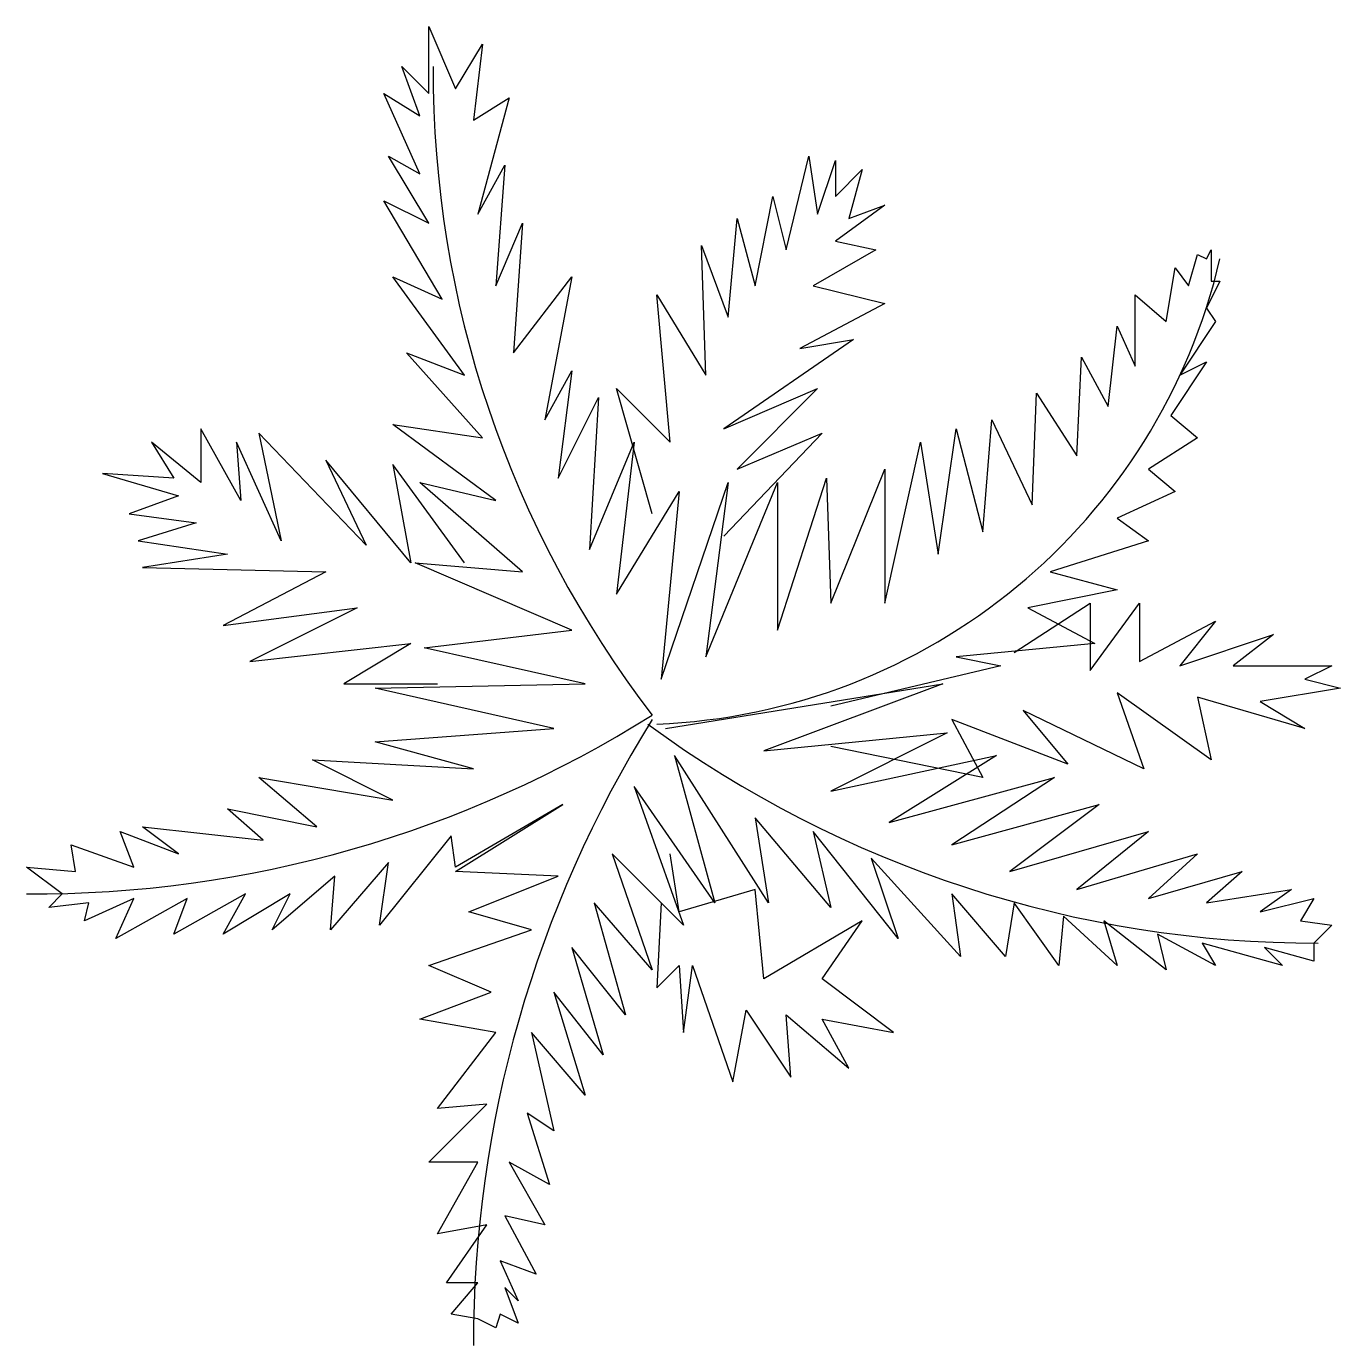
# Model space of a CAD drawing. Extents: x -920 to 1012, y -927 to 1012.
import ezdxf

# ---------------------------------------------------------------- set-up
doc = ezdxf.new("R2010")
doc.units = 0
doc.header["$LTSCALE"] = 1000
doc.header["$MEASUREMENT"] = 0
doc.layers.get('0').update_dxf_attribs({"linetype": 'CONTINUOUS'})

msp = doc.modelspace()

# ---------------------------------------------------------------- linework, layer by layer
for points in [[(19.7, -19.7), (427.1, 46), (164.3, -52.6), (433.7, -26.3), (262.8, -111.7), (506, -59.2), (348.3, -157.7), (591.4, -92), (440.2, -190.6), (657.1, -131.5), (525.7, -230), (729.4, -170.9), (624.2, -256.3), (801.6, -203.8), (729.4, -269.5), (867.4, -230), (814.8, -276), (939.6, -256.3), (893.6, -289.2), (972.5, -269.5), (952.8, -302.3), (998.8, -308.9), (972.5, -335.2), (972.5, -361.5), (900.2, -341.8), (926.5, -368.1), (808.2, -335.2), (827.9, -368.1), (742.5, -322.1), (755.6, -374.6), (663.7, -302.3), (683.4, -368.1), (604.5, -295.8), (597.9, -368.1), (532.2, -276), (519.1, -354.9), (440.2, -262.9), (453.4, -354.9), (322, -210.3), (361.4, -328.6), (236.6, -170.9), (262.8, -282.6), (151.1, -151.2), (170.8, -276), (32.9, -59.2), (92, -276), (-26.3, -105.2), (46, -308.9), (-59.1, -203.8), (0, -374.6), (-85.4, -276), (-39.4, -440.4), (-118.3, -341.8), (-72.3, -499.5), (-144.6, -407.5), (-98.6, -558.7), (-177.4, -466.7), (-144.6, -611.3), (-184, -585), (-151.1, -690.1), (-210.3, -657.3), (-157.7, -749.3), (-216.8, -736.1), (-170.8, -821.6), (-223.4, -801.9), (-197.1, -861), (-216.8, -841.3), (-197.1, -893.9), (-223.4, -880.7), (-230, -900.4), (-256.3, -887.3), (-295.7, -880.7), (-256.3, -834.7), (-302.3, -834.7), (-243.1, -749.3), (-315.4, -762.4), (-256.3, -657.3), (-328.5, -657.3), (-243.1, -571.8), (-315.4, -578.4), (-230, -466.7), (-341.7, -446.9), (-236.6, -407.5), (-328.5, -368.1), (-177.4, -315.5), (-269.4, -289.2), (-138, -236.6), (-289.1, -230), (-131.4, -131.5), (-289.1, -223.5), (-295.7, -177.5), (-400.8, -308.9), (-387.7, -216.9), (-473.1, -315.5), (-466.5, -236.6), (-558.5, -315.5), (-532.2, -262.9), (-630.8, -322.1), (-597.9, -262.9), (-703.1, -322.1), (-683.4, -269.5), (-788.5, -328.6), (-762.2, -269.5), (-834.5, -302.3), (-827.9, -276), (-887.1, -282.6), (-867.4, -262.9), (-919.9, -223.5), (-847.6, -230), (-854.2, -190.6), (-762.2, -223.5), (-781.9, -170.9), (-696.5, -203.8), (-749.1, -164.3), (-571.7, -184), (-624.2, -138), (-492.8, -164.3), (-578.2, -92), (-381.1, -124.9), (-499.4, -65.7), (-262.8, -78.9), (-407.4, -39.4), (-144.6, -19.7), (-407.4, 39.4), (-98.6, 46), (-335.1, 98.6), (-118.3, 124.9), (-348.3, 223.5), (-190.6, 210.3), (-341.7, 341.8), (-230, 315.5), (-381.1, 427.2), (-249.7, 407.5), (-361.4, 532.4), (-276, 499.5), (-381.1, 644.1), (-308.8, 611.3), (-394.3, 755.8), (-328.5, 723), (-387.7, 821.6), (-341.7, 795.3), (-394.3, 913.6), (-341.7, 880.7), (-368, 953), (-328.5, 913.6), (-328.5, 1012.2), (-289.1, 920.2), (-249.7, 985.9), (-262.8, 874.2), (-210.3, 907), (-256.3, 736.1), (-216.8, 808.4), (-230, 631), (-190.6, 723), (-203.7, 532.4), (-118.3, 644.1), (-157.7, 433.8), (-118.3, 506.1), (-138, 348.3), (-78.9, 466.7), (-92, 243.2), (-26.3, 400.9), (-52.6, 177.5), (39.4, 328.6), (13.1, 52.6), (111.7, 341.8), (78.9, 85.4), (184, 341.8), (184, 124.9), (256.3, 348.3), (262.8, 164.3), (341.7, 361.5), (341.7, 164.3), (394.3, 400.9), (420.5, 236.6), (446.8, 420.6), (486.2, 269.5), (499.4, 433.8), (558.5, 308.9), (565.1, 473.2), (624.2, 381.2), (630.8, 525.8), (670.2, 453.5), (683.4, 571.8), (709.7, 512.7), (709.7, 617.8), (755.6, 578.4), (768.8, 657.3), (788.5, 631), (801.6, 677), (814.8, 670.4), (821.4, 683.6), (821.4, 637.5), (834.5, 637.5), (814.8, 598.1), (827.9, 578.4), (775.4, 499.5), (814.8, 519.2), (762.2, 440.4), (801.6, 407.5), (729.4, 361.5), (768.8, 328.6), (683.4, 289.2), (729.4, 256.3), (584.8, 210.3), (683.4, 184), (552, 157.7), (650.5, 105.2), (446.8, 85.4), (512.5, 72.3), (262.8, 13.1)], [(0, 295.8), (-52.6, 479.8), (26.3, 400.9), (6.6, 617.8), (78.9, 499.5), (72.3, 690.1), (111.7, 585), (124.8, 729.6), (151.1, 631), (177.4, 762.4), (197.1, 683.6), (230, 821.6), (243.1, 736.1), (269.4, 815), (269.4, 762.4), (308.8, 801.9), (289.1, 729.6), (341.7, 749.3), (269.4, 696.7), (328.5, 683.6), (236.6, 631), (341.7, 604.7), (216.8, 539), (295.7, 552.1), (105.1, 420.6), (243.1, 479.8), (124.8, 361.5), (249.7, 414.1), (105.1, 262.9)], [(-276, 223.5), (-381.1, 368.1), (-354.8, 223.5), (-479.7, 374.6), (-420.5, 249.8), (-578.2, 414.1), (-545.4, 256.3), (-611.1, 400.9), (-604.5, 315.5), (-663.7, 420.6), (-663.7, 341.8), (-735.9, 400.9), (-703.1, 348.3), (-808.2, 354.9), (-696.5, 322.1), (-768.8, 295.8), (-670.2, 282.6), (-755.6, 256.3), (-624.2, 236.6), (-749.1, 216.9), (-479.7, 210.3), (-630.8, 131.5), (-433.7, 157.7), (-591.4, 78.9), (-354.8, 105.2), (-453.4, 46), (-315.4, 46)], [(532.2, 92), (643.9, 164.3), (643.9, 65.7), (716.2, 164.3), (716.2, 78.9), (827.9, 138), (775.4, 72.3), (913.3, 118.3), (854.2, 72.3), (998.8, 72.3), (959.3, 52.6), (1011.9, 39.4), (893.6, 19.7), (959.3, -19.7), (801.6, 26.3), (821.4, -65.7), (683.4, 32.9), (722.8, -78.9), (545.4, 6.6), (611.1, -72.3), (440.2, -6.6), (486.2, -92), (262.8, -46)], [(13.1, -276), (6.6, -400.9), (39.4, -368.1), (46, -466.7), (59.1, -368.1), (118.3, -539), (138, -433.8), (203.7, -532.4), (197.1, -440.4), (289.1, -519.2), (249.7, -446.9), (354.8, -466.7), (249.7, -387.8), (308.8, -302.3), (164.3, -387.8), (151.1, -256.3), (39.4, -289.2), (26.3, -203.8)]]:
    msp.add_lwpolyline(points)
for centre, radius, start, end in [((1230, 946.5), 1552, 179.7574, 217.5768), ((-28.1, 872), 885.9, 272.2436, 346.8438), ((-910.1, 1443.5), 1706.4, 269.6691, 302.2298), ((1467.8, -923.5), 1730.6, 148.0085, 180.1088), ((975.8, 1324), 1659.2, 233.6965, 270.1135)]:
    msp.add_arc(centre, radius, start, end)

doc.saveas('drawing.dxf')
